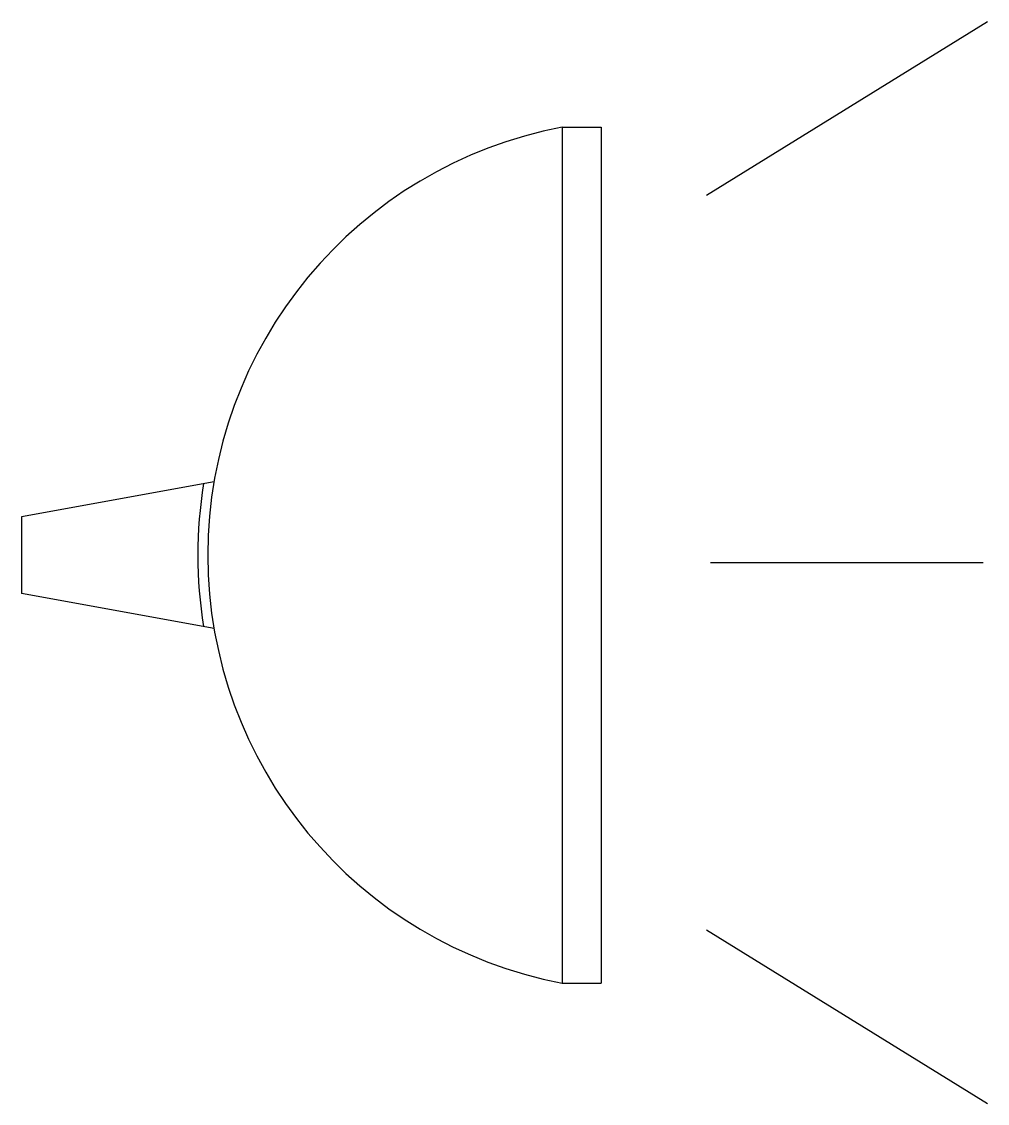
# Model space of a CAD drawing. Header units: millimetres. Extents: x -2861.37 to -2860.13, y 3715.26 to 3716.65.
import ezdxf

# ---------------------------------------------------------------- set-up
doc = ezdxf.new("R2010")
doc.units = ezdxf.units.MM
doc.header["$LTSCALE"] = 10
doc.layers.add('Ele_postes_luz', color=2, linetype='Continuous')

msp = doc.modelspace()

# ---------------------------------------------------------------- linework, layer by layer
at = {"layer": 'Ele_postes_luz', "color": 1}
for p, q in [((-2860.4922, 3716.423), (-2860.132, 3716.6454)), ((-2860.4869, 3715.9524), (-2860.1373, 3715.9524)), ((-2860.4922, 3715.4817), (-2860.132, 3715.2594))]:
    msp.add_line(p, q, dxfattribs=at)
at = {"layer": 'Ele_postes_luz'}
for p, q in [((-2860.6769, 3716.5101), (-2860.6269, 3716.5101)), ((-2861.1231, 3716.0558), (-2861.3697, 3716.0108)), ((-2861.1231, 3715.8677), (-2861.3697, 3715.9127)), ((-2860.6769, 3715.4134), (-2860.6269, 3715.4134))]:
    msp.add_line(p, q, dxfattribs=at)
for points in [[(-2860.6769, 3716.5101), (-2860.6769, 3715.4134)], [(-2860.6269, 3716.5101), (-2860.6269, 3715.4134)], [(-2861.3697, 3716.0108), (-2861.3697, 3715.9127)]]:
    msp.add_lwpolyline(points, dxfattribs=at)
for radius, start, end in [(0.5581, 100.73, 259.27), (0.5709, 170.7671, 189.2329)]:
    msp.add_arc((-2860.573, 3715.9618), radius, start, end, dxfattribs=at)

doc.saveas('drawing.dxf')
